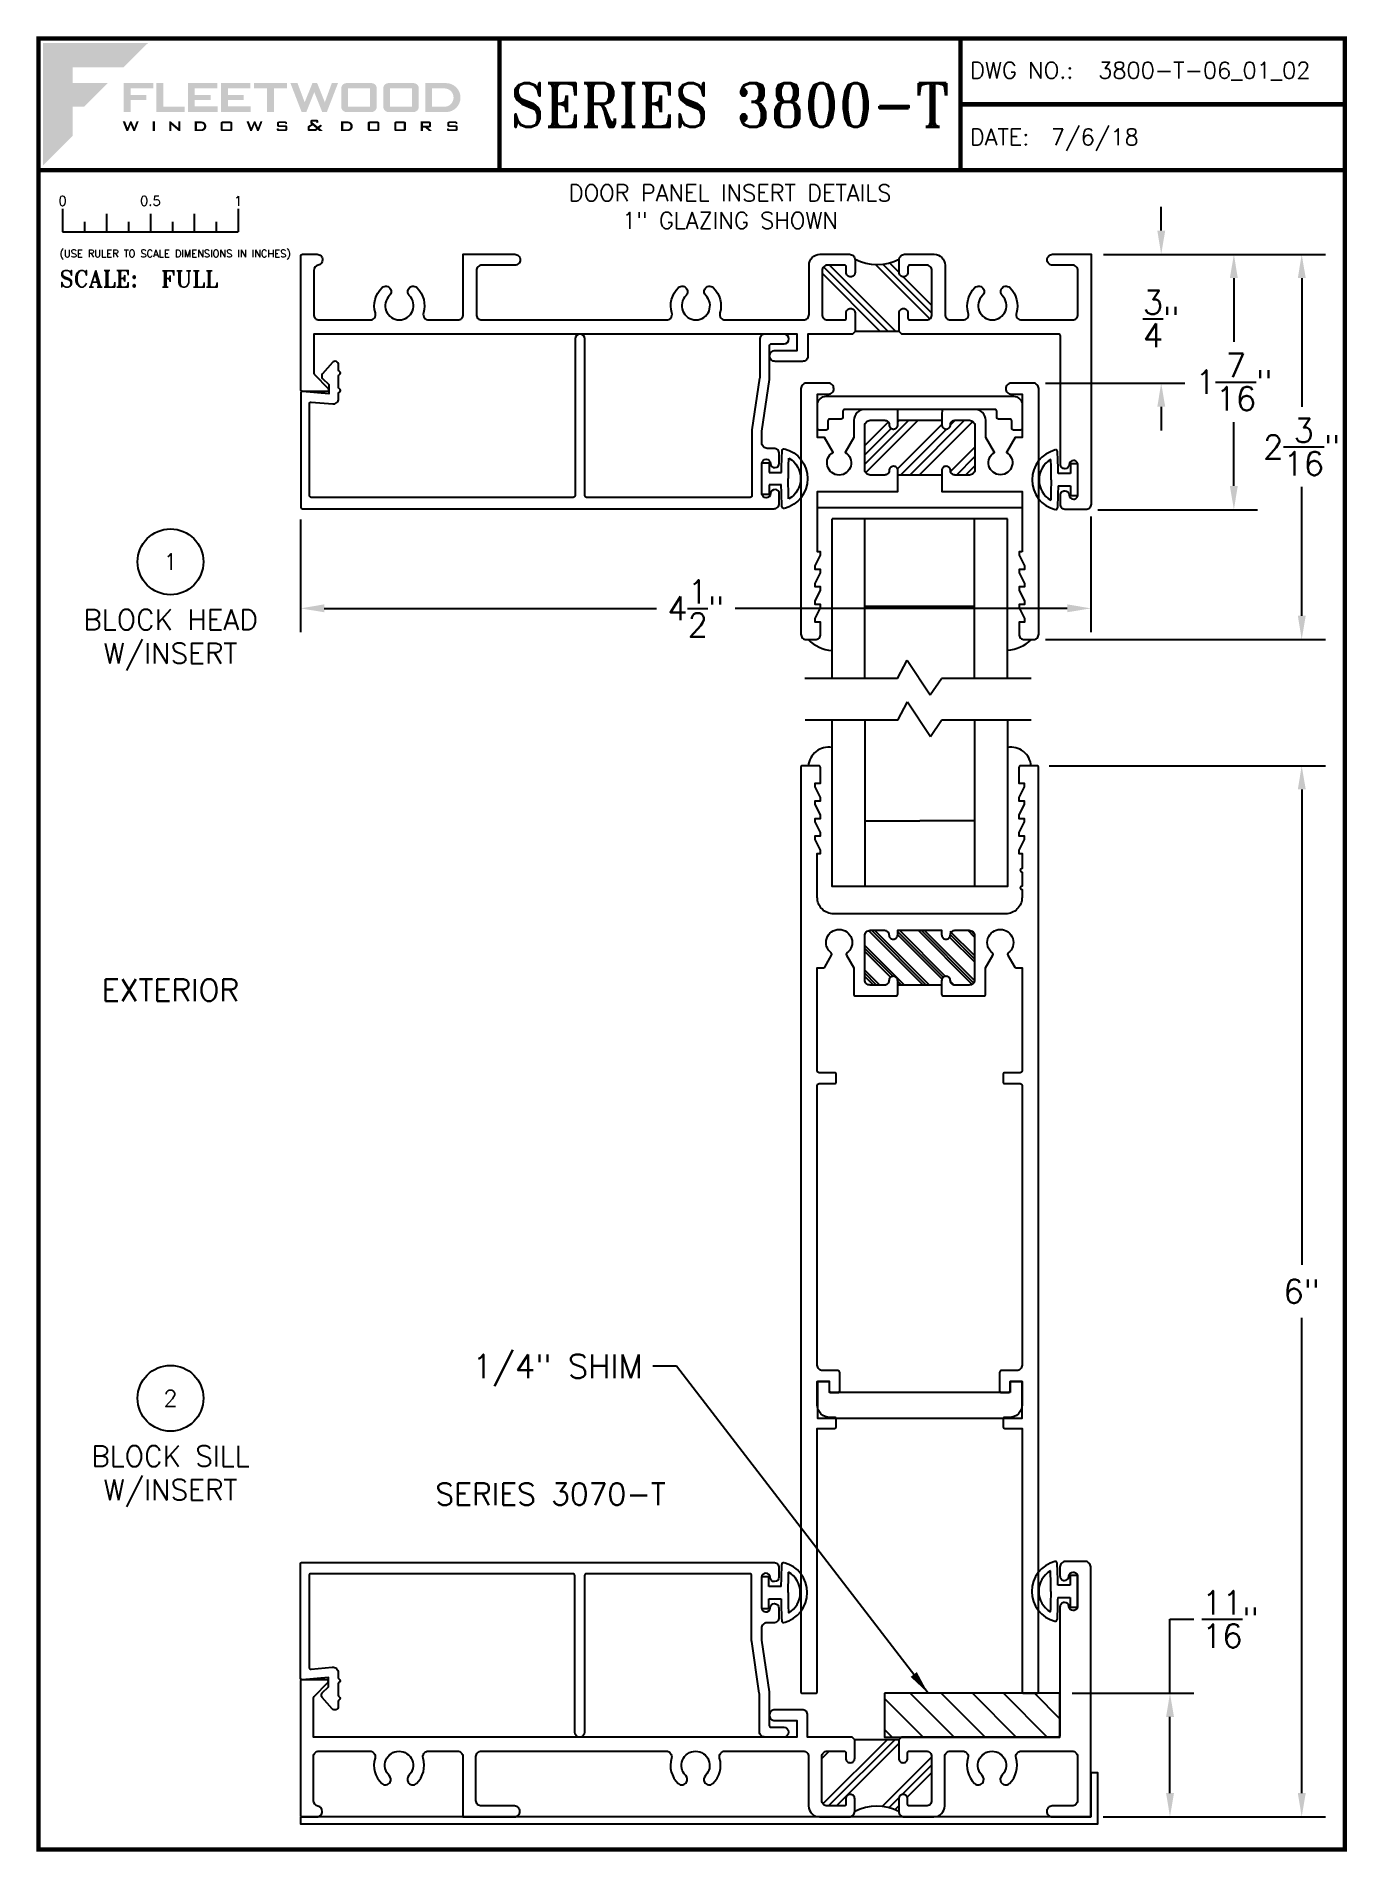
# Paper-space layout 'DETAIL 1 & 2' of a CAD drawing. Extents: x 0.3 to 7.8, y 0.1 to 10.4.
# The model-space entities are those that its viewports show. They can reach past a viewport. Long polylines and large blocks are cut down to what shows.
import ezdxf
from ezdxf.enums import TextEntityAlignment as Align

# ---------------------------------------------------------------- set-up
doc = ezdxf.new("R2010")
doc.units = 0
doc.header["$MEASUREMENT"] = 0
doc.layers.get('0').update_dxf_attribs({"linetype": 'CONTINUOUS'})
doc.layers.get('Defpoints').update_dxf_attribs({"linetype": 'CONTINUOUS'})
for name, color, linetype in [('DIM', 7, 'CONTINUOUS'), ('FRAME', 1, 'CONTINUOUS'), ('GEOMETRY', 1, 'CONTINUOUS'), ('GLASS-VINYL', 7, 'CONTINUOUS'), ('MISC.', 7, 'CONTINUOUS'), ('SASH', 5, 'CONTINUOUS'), ('SETTING BLOCKS', 7, 'CONTINUOUS'), ('TEXT', 7, 'CONTINUOUS'), ('VENT', 5, 'CONTINUOUS')]:
    doc.layers.add(name, color=color, linetype=linetype)
doc.layers.add('VP', color=40, linetype='CONTINUOUS', plot=False)
doc.layers.get('VP').off()
doc.styles.add('ROMANS', font='romans')
doc.styles.add('ROMANT', font='romant')
doc.styles.add('SIMPLEX-094', font='simplex.shx', dxfattribs={"height": 0.094})
doc.styles.get("Standard").update_dxf_attribs({"font": 'simplex.shx'})
doc.dimstyles.new('FULL SCALE', dxfattribs={"dimscale": 0.75, "dimtxt": 0.18, "dimasz": 0.18, "dimexe": 0.18, "dimexo": 0.09375, "dimgap": 0.09375, "dimtad": 0, "dimtih": 1, "dimtoh": 1, "dimdec": 4, "dimzin": 0, "dimdsep": 46, "dimlunit": 4, "dimtxsty": 'Standard', "dimcen": 0.09, "dimadec": 0, "dimazin": 0, "dimtfac": 1, "dimtdec": 4, "dimtofl": 0, "dimtmove": 0, "dimatfit": 3, "dimfxl": 0, "dimtolj": 1, "dimtzin": 0, "dimarcsym": 0})

# ---------------------------------------------------------------- blocks, each defined once
blk = doc.blocks.new('sectball')
blk.add_circle((0, 0), 0.125)
blk.add_attdef('NO', text='', height=0.062).set_placement((0, 0), align=Align.MIDDLE_CENTER)
for tag, p in [('LINE1', (0, -0.2588)), ('LINE2', (0, -0.3864)), ('LINE3', (0, -0.5214))]:
    blk.add_attdef(tag, text='', height=0.078).set_placement(p, align=Align.CENTER)
blk = doc.blocks.new('*D40')
at = {"layer": 'Defpoints', "color": 0}
for p in [(6.305, 9.208), (5.976, 7.015), (7.505, 7.015)]:
    blk.add_point(p, dxfattribs=at)
at = {"layer": 'DIM', "color": 0, "lineweight": -2}
for p, q in [((6.376, 9.208), (7.64, 9.208)), ((7.505, 9.073), (7.505, 8.339)), ((7.505, 7.15), (7.505, 7.884)), ((6.047, 7.015), (7.64, 7.015))]:
    blk.add_line(p, q, dxfattribs=at)
at = {"layer": 'DIM', "color": 0}
for points in [[(7.483, 9.073), (7.528, 9.073), (7.505, 9.208)], [(7.483, 7.15), (7.528, 7.15), (7.505, 7.015)]]:
    blk.add_solid(points, dxfattribs=at)
at = {"layer": 'DIM', "color": 0, "insert": (7.505, 8.111), "char_height": 0.135, "attachment_point": 5}
blk.add_mtext('\\A1;2{\\H1.000000x;\\S3/16;}"', dxfattribs=at)
blk = doc.blocks.new('*D41')
at = {"layer": 'Defpoints', "color": 0}
for p in [(6.305, 9.208), (5.976, 8.475), (6.705, 8.475)]:
    blk.add_point(p, dxfattribs=at)
at = {"layer": 'DIM', "color": 0, "lineweight": -2}
for p, q in [((6.705, 9.343), (6.705, 9.478)), ((6.376, 9.208), (6.84, 9.208)), ((6.047, 8.475), (6.84, 8.475)), ((6.705, 8.34), (6.705, 8.205))]:
    blk.add_line(p, q, dxfattribs=at)
at = {"layer": 'DIM', "color": 0}
for points in [[(6.683, 9.343), (6.728, 9.343), (6.705, 9.208)], [(6.683, 8.34), (6.728, 8.34), (6.705, 8.475)]]:
    blk.add_solid(points, dxfattribs=at)
at = {"layer": 'DIM', "color": 0, "insert": (6.705, 8.841), "char_height": 0.135, "attachment_point": 5}
blk.add_mtext('\\A1;{\\H1.000000x;\\S3/4;}"', dxfattribs=at)
blk = doc.blocks.new('*D42')
at = {"layer": 'Defpoints', "color": 0}
for p in [(5.998, 6.296), (6.303, 0.311), (7.505, 0.311)]:
    blk.add_point(p, dxfattribs=at)
at = {"layer": 'DIM', "color": 0, "lineweight": -2}
for p, q in [((6.068, 6.296), (7.64, 6.296)), ((7.505, 6.161), (7.505, 3.454)), ((7.505, 0.446), (7.505, 3.152)), ((6.374, 0.311), (7.64, 0.311))]:
    blk.add_line(p, q, dxfattribs=at)
at = {"layer": 'DIM', "color": 0}
for points in [[(7.483, 6.161), (7.528, 6.161), (7.505, 6.296)], [(7.483, 0.446), (7.528, 0.446), (7.505, 0.311)]]:
    blk.add_solid(points, dxfattribs=at)
at = {"layer": 'DIM', "color": 0, "insert": (7.505, 3.303), "char_height": 0.135, "attachment_point": 5}
blk.add_mtext('\\A1;6"', dxfattribs=at)
blk = doc.blocks.new('*D43')
at = {"layer": 'Defpoints', "color": 0}
for p in [(6.128, 1.015), (6.303, 0.311), (6.755, 0.311)]:
    blk.add_point(p, dxfattribs=at)
at = {"layer": 'DIM', "color": 0, "lineweight": -2}
for p, q in [((6.755, 1.015), (6.755, 1.436)), ((6.755, 1.436), (6.89, 1.436)), ((6.199, 1.015), (6.89, 1.015)), ((6.755, 0.446), (6.755, 0.88)), ((6.374, 0.311), (6.89, 0.311))]:
    blk.add_line(p, q, dxfattribs=at)
at = {"layer": 'DIM', "color": 0}
for points in [[(6.733, 0.88), (6.778, 0.88), (6.755, 1.015)], [(6.733, 0.446), (6.778, 0.446), (6.755, 0.311)]]:
    blk.add_solid(points, dxfattribs=at)
at = {"layer": 'DIM', "color": 0, "insert": (7.099, 1.436), "char_height": 0.135, "attachment_point": 5}
blk.add_mtext('\\A1;{\\H1x;\\S11/16;}"', dxfattribs=at)
blk = doc.blocks.new('Fleetwood_Logo_6-10-15')
h = blk.add_hatch(color=154)
h.dxf.hatch_style = 1
h.paths.add_polyline_path([(0.2526, -0.0017), (0.0019, -0.0017), (0.0019, -0.2942), (0.0725, -0.2236), (0.0725, -0.1535), (0.1007, -0.1535), (0.1567, -0.0976), (0.0725, -0.0976), (0.0725, -0.0596), (0.1946, -0.0596)])
h = blk.add_hatch(color=251)
h.dxf.hatch_style = 1
h.paths.add_polyline_path([(0.2487, -0.1256), (0.2112, -0.1256), (0.2112, -0.1102), (0.2647, -0.1102), (0.2647, -0.0976), (0.1946, -0.0976), (0.1946, -0.1667), (0.2112, -0.1667), (0.2112, -0.1377), (0.2487, -0.1377)])
h = blk.add_hatch(color=251)
h.dxf.hatch_style = 1
h.paths.add_polyline_path([(0.2886, -0.0976), (0.272, -0.0976), (0.272, -0.1667), (0.3401, -0.1667), (0.3401, -0.1535), (0.2886, -0.1535)])
h = blk.add_hatch(color=251)
h.dxf.hatch_style = 1
h.paths.add_polyline_path([(0.4175, -0.0976), (0.3474, -0.0976), (0.3474, -0.1667), (0.4185, -0.1667), (0.4185, -0.1534), (0.364, -0.1534), (0.364, -0.1377), (0.4015, -0.1377), (0.4015, -0.1256), (0.364, -0.1256), (0.364, -0.1102), (0.4175, -0.1102)])
h = blk.add_hatch(color=251)
h.dxf.hatch_style = 1
h.paths.add_polyline_path([(0.4965, -0.0976), (0.4264, -0.0976), (0.4264, -0.1667), (0.4975, -0.1667), (0.4975, -0.1534), (0.443, -0.1534), (0.443, -0.1377), (0.4804, -0.1377), (0.4804, -0.1256), (0.443, -0.1256), (0.443, -0.1102), (0.4965, -0.1102)])
h = blk.add_hatch(color=251)
h.dxf.hatch_style = 1
h.paths.add_polyline_path([(0.5842, -0.0976), (0.5054, -0.0976), (0.5054, -0.1102), (0.5365, -0.1102), (0.5365, -0.1667), (0.5531, -0.1667), (0.5531, -0.1102), (0.5842, -0.1102)])
h = blk.add_hatch(color=251)
h.dxf.hatch_style = 1
h.paths.add_polyline_path([(0.6089, -0.0976), (0.5921, -0.0976), (0.6188, -0.1667), (0.63, -0.1667), (0.6489, -0.1192), (0.6679, -0.1667), (0.6789, -0.1667), (0.7056, -0.0976), (0.6908, -0.0976), (0.6742, -0.1433), (0.6558, -0.0976), (0.6446, -0.0976), (0.6261, -0.1433)])
h = blk.add_hatch(color=251)
h.dxf.hatch_style = 1
h.paths.add_polyline_path([(0.7853, -0.0976), (0.726, -0.0976, 0.414214), (0.7133, -0.1102), (0.7133, -0.154, 0.414214), (0.726, -0.1667), (0.7853, -0.1667, 0.414214), (0.798, -0.154), (0.798, -0.1102, 0.414214)])
h.paths.add_polyline_path([(0.7819, -0.1102), (0.7819, -0.154), (0.7294, -0.154), (0.7294, -0.1102)], flags=16)
h = blk.add_hatch(color=251)
h.dxf.hatch_style = 1
h.paths.add_polyline_path([(0.8856, -0.0976), (0.8262, -0.0976, 0.414214), (0.8136, -0.1102), (0.8136, -0.154, 0.414214), (0.8262, -0.1667), (0.8856, -0.1667, 0.414214), (0.8982, -0.154), (0.8982, -0.1102, 0.414214)])
h.paths.add_polyline_path([(0.8822, -0.1102), (0.8822, -0.154), (0.8296, -0.154), (0.8296, -0.1102)], flags=16)
h = blk.add_hatch(color=251)
h.dxf.hatch_style = 1
h.paths.add_polyline_path([(0.9632, -0.0976), (0.914, -0.0976), (0.914, -0.1667), (0.9632, -0.1667, 1)])
h.paths.add_polyline_path([(0.9301, -0.1102), (0.9593, -0.1102, -1), (0.9593, -0.154), (0.9301, -0.154)], flags=16)
h = blk.add_hatch(color=7)
h.dxf.hatch_style = 1
h.paths.add_polyline_path([(0.2301, -0.1891), (0.2251, -0.1891), (0.2196, -0.2043), (0.2134, -0.1891), (0.2097, -0.1891), (0.2035, -0.2043), (0.1978, -0.1891), (0.1922, -0.1891), (0.2011, -0.2121), (0.2048, -0.2121), (0.2112, -0.1963), (0.2175, -0.2121), (0.2212, -0.2121)])
h = blk.add_hatch(color=7)
h.dxf.hatch_style = 1
h.paths.add_polyline_path([(0.2691, -0.1891), (0.2637, -0.1891), (0.2637, -0.2118), (0.2637, -0.2121), (0.2691, -0.2121)])
h = blk.add_hatch(color=7)
h.dxf.hatch_style = 1
h.paths.add_polyline_path([(0.3077, -0.1964), (0.3259, -0.2121), (0.3298, -0.2121), (0.3298, -0.1891), (0.325, -0.1891), (0.325, -0.2047), (0.3067, -0.1891), (0.3029, -0.1891), (0.3029, -0.2121), (0.3077, -0.2121)])
h = blk.add_hatch(color=7)
h.dxf.hatch_style = 1
h.paths.add_polyline_path([(0.3801, -0.1891), (0.3637, -0.1891), (0.3637, -0.2121), (0.3801, -0.2121, 1)])
h.paths.add_polyline_path([(0.3691, -0.2079), (0.3691, -0.1933), (0.3788, -0.1933, -1), (0.3788, -0.2079)], flags=16)
h = blk.add_hatch(color=7)
h.dxf.hatch_style = 1
h.paths.add_polyline_path([(0.4537, -0.2079), (0.4537, -0.1933, 0.414214), (0.4495, -0.1891), (0.4297, -0.1891, 0.414214), (0.4255, -0.1933), (0.4255, -0.2079, 0.414214), (0.4297, -0.2121), (0.4495, -0.2121, 0.414214)])
h.paths.add_polyline_path([(0.4308, -0.2079), (0.4308, -0.1933), (0.4484, -0.1933), (0.4484, -0.2079)], flags=16)
h = blk.add_hatch(color=7)
h.dxf.hatch_style = 1
h.paths.add_polyline_path([(0.5253, -0.1891), (0.5203, -0.1891), (0.5148, -0.2043), (0.5087, -0.1891), (0.5049, -0.1891), (0.4988, -0.2043), (0.493, -0.1891), (0.4874, -0.1891), (0.4963, -0.2121), (0.5001, -0.2121), (0.5064, -0.1963), (0.5127, -0.2121), (0.5164, -0.2121)])
h = blk.add_hatch(color=7)
h.dxf.hatch_style = 1
h.paths.add_polyline_path([(0.5801, -0.1891), (0.5643, -0.1891, 0.414214), (0.56, -0.1933), (0.56, -0.1981, 0.414214), (0.5643, -0.2024), (0.58, -0.2024), (0.58, -0.2078), (0.5637, -0.2078), (0.5637, -0.2052), (0.5591, -0.2062), (0.5591, -0.2078, 0.414214), (0.5634, -0.2121), (0.5805, -0.2121, 0.414214), (0.5848, -0.2078), (0.5848, -0.2024, 0.414214), (0.5805, -0.1982), (0.5648, -0.1982), (0.5648, -0.193), (0.5798, -0.193), (0.5798, -0.1958), (0.5843, -0.1948), (0.5843, -0.1933, 0.414214)])
h = blk.add_hatch(color=7)
h.dxf.hatch_style = 1
h.paths.add_polyline_path([(0.645, -0.1913, -0.222262), (0.6447, -0.1906), (0.6447, -0.1892), (0.6535, -0.1892), (0.6535, -0.193), (0.6587, -0.1918), (0.6587, -0.189, 0.414214), (0.6544, -0.1847), (0.6437, -0.1847, 0.414214), (0.6394, -0.189), (0.6394, -0.1922, 0.222262), (0.6407, -0.1948), (0.6415, -0.1955), (0.6345, -0.1998, 0.260684), (0.6329, -0.2027), (0.6329, -0.2078, 0.414214), (0.6372, -0.2121), (0.6514, -0.2121, 0.17577), (0.6536, -0.2113), (0.657, -0.2085), (0.6614, -0.2121), (0.6699, -0.2121), (0.6613, -0.2049), (0.6676, -0.1997), (0.6637, -0.1964), (0.6574, -0.2017)])
h.paths.add_polyline_path([(0.6532, -0.2052), (0.6509, -0.2072, -0.17577), (0.6502, -0.2074), (0.6382, -0.2074), (0.6382, -0.2033, -0.260684), (0.6387, -0.2025), (0.6451, -0.1985)], flags=16)
h = blk.add_hatch(color=7)
h.dxf.hatch_style = 1
h.paths.add_polyline_path([(0.7294, -0.1891), (0.713, -0.1891), (0.713, -0.2121), (0.7294, -0.2121, 1)])
h.paths.add_polyline_path([(0.7184, -0.2079), (0.7184, -0.1933), (0.7281, -0.1933, -1), (0.7281, -0.2079)], flags=16)
h = blk.add_hatch(color=7)
h.dxf.hatch_style = 1
h.paths.add_polyline_path([(0.8045, -0.2079), (0.8045, -0.1933, 0.414214), (0.8003, -0.1891), (0.7805, -0.1891, 0.414214), (0.7763, -0.1933), (0.7763, -0.2079, 0.414214), (0.7805, -0.2121), (0.8003, -0.2121, 0.414214)])
h.paths.add_polyline_path([(0.7816, -0.2079), (0.7816, -0.1933), (0.7992, -0.1933), (0.7992, -0.2079)], flags=16)
h = blk.add_hatch(color=7)
h.dxf.hatch_style = 1
h.paths.add_polyline_path([(0.8678, -0.2079), (0.8678, -0.1933, 0.414214), (0.8636, -0.1891), (0.8438, -0.1891, 0.414214), (0.8396, -0.1933), (0.8396, -0.2079, 0.414214), (0.8438, -0.2121), (0.8636, -0.2121, 0.414214)])
h.paths.add_polyline_path([(0.8449, -0.2079), (0.8449, -0.1933), (0.8624, -0.1933), (0.8624, -0.2079)], flags=16)
h = blk.add_hatch(color=7)
h.dxf.hatch_style = 1
h.paths.add_polyline_path([(0.9277, -0.1993), (0.9277, -0.1933, 0.414214), (0.9235, -0.1891), (0.9028, -0.1891), (0.9028, -0.2121), (0.9082, -0.2121), (0.9082, -0.2035), (0.9131, -0.2035), (0.9224, -0.2121), (0.9303, -0.2121), (0.9197, -0.2035), (0.9235, -0.2035, 0.414214)])
h.paths.add_polyline_path([(0.9082, -0.1993), (0.9082, -0.1933), (0.9214, -0.1933, -0.414214), (0.9224, -0.1943), (0.9224, -0.1983, -0.414214), (0.9214, -0.1993)], flags=16)
h = blk.add_hatch(color=7)
h.dxf.hatch_style = 1
h.paths.add_polyline_path([(0.9867, -0.1982), (0.971, -0.1982), (0.971, -0.193), (0.9859, -0.193), (0.9859, -0.1958), (0.9905, -0.1948), (0.9905, -0.1933, 0.414214), (0.9863, -0.1891), (0.9705, -0.1891, 0.414214), (0.9662, -0.1933), (0.9662, -0.1981, 0.414214), (0.9705, -0.2024), (0.9862, -0.2024), (0.9862, -0.2078), (0.9699, -0.2078), (0.9699, -0.2052), (0.9653, -0.2062), (0.9653, -0.2078, 0.414214), (0.9696, -0.2121), (0.9867, -0.2121, 0.414214), (0.991, -0.2078), (0.991, -0.2024, 0.414214)])
blk = doc.blocks.new('A-SIZE_P')
at = {"const_width": 0.025}
blk.add_lwpolyline([(0.313, 0.125), (7.751, 0.125), (7.751, 10.437), (0.313, 10.437)], close=True, dxfattribs=at)
for points in [[(2.938, 10.437), (2.938, 9.687)], [(5.563, 10.437), (5.563, 9.687)], [(5.563, 10.062), (7.751, 10.062)], [(0.313, 9.687), (7.751, 9.687)]]:
    blk.add_lwpolyline(points, dxfattribs=at)
at = {"xscale": 2.387023416083395, "yscale": 2.387023416083395, "zscale": 2.387023416083395}
blk.add_blockref('Fleetwood_Logo_6-10-15', (0.334, 10.416), dxfattribs=at)
for s, style, p in [('DWG NO.:', 'SIMPLEX-094', (5.617, 10.209)), ('DATE:', 'SIMPLEX-094', (5.616, 9.829)), ('SCALE:', 'ROMANT', (0.433, 9.022))]:
    blk.add_text(s, height=0.094, dxfattribs=dict(style=style)).set_placement(p)
for tag, p, style in [('DWG_NO', (6.346, 10.209), 'SIMPLEX-094'), ('DATE', (6.077, 9.829), 'SIMPLEX-094'), ('SCALE', (1.011, 9.02), 'ROMANT')]:
    blk.add_attdef(tag, p, '', height=0.094, dxfattribs=dict(style=style))
for tag, height, style, width, p, p2 in [('DWG_NO_F', 0.094, 'SIMPLEX-094', 1.745692, (6.347, 10.209), (7.683, 10.209)), ('PRODUCT', 0.25, 'ROMANT', 1.390728, (3.001, 9.934), (5.5, 9.934))]:
    blk.add_attdef(tag, text='', height=height, dxfattribs=dict(style=style, width=width)).set_placement(p, p2, align=Align.FIT)
blk = doc.blocks.new('*D81')
at = {"layer": 'Defpoints', "color": 0}
for p in [(6.305, 9.208), (6.274, 7.754), (7.119, 7.754)]:
    blk.add_point(p, dxfattribs=at)
at = {"layer": 'DIM', "color": 0, "lineweight": -2}
for p, q in [((6.376, 9.208), (7.254, 9.208)), ((7.119, 9.073), (7.119, 8.709)), ((7.119, 7.889), (7.119, 8.253)), ((6.345, 7.754), (7.254, 7.754))]:
    blk.add_line(p, q, dxfattribs=at)
at = {"layer": 'DIM', "color": 0}
for points in [[(7.096, 9.073), (7.141, 9.073), (7.119, 9.208)], [(7.096, 7.889), (7.141, 7.889), (7.119, 7.754)]]:
    blk.add_solid(points, dxfattribs=at)
at = {"layer": 'DIM', "color": 0, "insert": (7.119, 8.481), "char_height": 0.135, "attachment_point": 5}
blk.add_mtext('\\A1;1{\\H1.000000x;\\S7/16;}"', dxfattribs=at)
blk = doc.blocks.new('*D82')
at = {"layer": 'Defpoints', "color": 0}
for p in [(1.805, 7.769), (6.305, 7.785), (6.305, 7.192)]:
    blk.add_point(p, dxfattribs=at)
at = {"layer": 'DIM', "color": 0, "lineweight": -2}
for p, q in [((1.805, 7.699), (1.805, 7.057)), ((6.305, 7.715), (6.305, 7.057)), ((1.94, 7.192), (3.831, 7.192)), ((6.17, 7.192), (4.28, 7.192))]:
    blk.add_line(p, q, dxfattribs=at)
at = {"layer": 'DIM', "color": 0}
for points in [[(1.94, 7.215), (1.94, 7.17), (1.805, 7.192)], [(6.17, 7.215), (6.17, 7.17), (6.305, 7.192)]]:
    blk.add_solid(points, dxfattribs=at)
at = {"layer": 'DIM', "color": 0, "insert": (4.055, 7.192), "char_height": 0.135, "attachment_point": 5}
blk.add_mtext('\\A1;4{\\H1.000000x;\\S1/2;}"', dxfattribs=at)
blk = doc.blocks.new('Full')
for p, q in [((0.137, -0.219), (0.137, -0.35)), ((0.262, -0.294), (0.262, -0.35)), ((0.387, -0.249), (0.387, -0.35)), ((0.512, -0.294), (0.512, -0.35)), ((0.637, -0.249), (0.637, -0.35)), ((0.762, -0.294), (0.762, -0.35)), ((0.887, -0.249), (0.887, -0.35)), ((1.012, -0.294), (1.012, -0.35)), ((1.137, -0.219), (1.137, -0.35)), ((0.137, -0.35), (1.137, -0.35))]:
    blk.add_line(p, q)
for s, p in [('0', (0.137, -0.219)), ('0.5', (0.637, -0.219)), ('1', (1.137, -0.219))]:
    blk.add_text(s, height=0.055).set_placement(p, align=Align.BOTTOM_CENTER)
at = {"style": 'ROMANS'}
blk.add_text('(USE RULER TO SCALE DIMENSIONS IN INCHES)', height=0.04115, dxfattribs=at).set_placement((0.12, -0.495))
blk = doc.blocks.new('BL798 BOTTOM RAIL SPREADER')
blk.add_lwpolyline([(1.098, 0.145), (0.068, 0.145), (0.068, 0.208), (0, 0.208), (0, 0), (1.166, 0), (1.166, 0.208), (1.098, 0.208)], close=True)
blk = doc.blocks.new('3310-Thermal Mammoth B Rail')
at = {"linetype": 'Continuous'}
h = blk.add_hatch(dxfattribs=at)
h.set_pattern_fill('PLAST', scale=0.4, angle=-45, style=0)
h.paths.add_polyline_path([(-0.15, 0.324), (-0.151, 0.324, -0.414214), (-0.175, 0.348), (-0.175, 0.374), (-0.282, 0.374, 0.414214), (-0.313, 0.343), (-0.313, 0.093, 0.414214), (-0.282, 0.062), (-0.2, 0.062, 0.414214), (-0.175, 0.087), (-0.175, 0.088, -0.414214), (-0.151, 0.112), (-0.15, 0.112, -0.414214), (-0.125, 0.087), (-0.125, 0.062), (0.125, 0.062), (0.125, 0.087, -0.414214), (0.15, 0.112), (0.151, 0.112, -0.414214), (0.175, 0.088), (0.175, 0.087, 0.414214), (0.2, 0.062), (0.282, 0.062, 0.414214), (0.313, 0.093), (0.313, 0.343, 0.414214), (0.282, 0.374), (0.175, 0.374), (0.175, 0.348, -0.414214), (0.151, 0.324), (0.15, 0.324, -0.414214), (0.125, 0.349), (0.125, 0.374), (-0.125, 0.374), (-0.125, 0.349, -0.414214)])
at = {"color": 7}
for p, q in [((-0.125, 0.374), (0.125, 0.374)), ((0.125, 0.062), (-0.125, 0.062))]:
    blk.add_line(p, q, dxfattribs=at)
at = {"ltscale": 0.25}
blk.add_lwpolyline([(0.512, -2.4), (0.486, -2.4, 0.414214), (0.476, -2.41), (0.476, -2.452, 0.414214), (0.486, -2.462), (0.584, -2.462), (0.584, -3.96, 0.414214), (0.594, -3.97), (0.668, -3.97, 0.414214), (0.678, -3.96), (0.678, 1.301, 0.414214), (0.668, 1.311), (0.576, 1.311, 0.414214), (0.566, 1.301), (0.566, 1.211), (0.596, 1.211), (0.596, 1.191), (0.566, 1.131), (0.566, 1.111), (0.596, 1.111), (0.596, 1.091), (0.566, 1.031), (0.566, 1.011), (0.596, 1.011), (0.596, 0.991), (0.566, 0.931), (0.566, 0.911), (0.596, 0.911), (0.596, 0.891), (0.566, 0.831), (0.566, 0.811), (0.584, 0.811), (0.584, 0.726, 1), (0.584, 0.706), (0.584, 0.626, 1), (0.584, 0.606), (0.584, 0.562, -0.414214), (0.49, 0.468), (0.001, 0.468), (-0.488, 0.468, -0.414214), (-0.582, 0.562), (-0.582, 0.811), (-0.564, 0.811), (-0.564, 0.831), (-0.594, 0.891), (-0.594, 0.911), (-0.564, 0.911), (-0.564, 0.931), (-0.594, 0.991), (-0.594, 1.011), (-0.564, 1.011), (-0.564, 1.031), (-0.594, 1.091), (-0.594, 1.111), (-0.564, 1.111), (-0.564, 1.131), (-0.594, 1.191), (-0.594, 1.211), (-0.564, 1.211), (-0.564, 1.301, 0.414214), (-0.574, 1.311), (-0.666, 1.311, 0.414214), (-0.676, 1.301), (-0.676, -3.96, 0.414214), (-0.666, -3.97), (-0.592, -3.97, 0.414214), (-0.582, -3.96), (-0.582, -2.462), (-0.484, -2.462, 0.414214), (-0.474, -2.452), (-0.474, -2.41, 0.414214), (-0.484, -2.4), (-0.51, -2.4, -0.414214), (-0.582, -2.328), (-0.582, -2.195), (-0.514, -2.195), (-0.514, -2.248, 0.414214), (-0.504, -2.258), (-0.464, -2.258, 0.414214), (-0.454, -2.248), (-0.454, -2.143, 0.414214), (-0.464, -2.133), (-0.551, -2.133, -0.414214), (-0.582, -2.102), (-0.582, -0.509, -0.414214), (-0.572, -0.499), (-0.484, -0.499, 0.414214), (-0.474, -0.489), (-0.474, -0.447, 0.414214), (-0.484, -0.437), (-0.572, -0.437, -0.414214), (-0.582, -0.427), (-0.582, 0.16), (-0.547, 0.16, 0.267949), (-0.539, 0.165), (-0.5, 0.232, 0.380082), (-0.502, 0.245, -3.00994), (-0.413, 0.245, 0.380082), (-0.415, 0.232), (-0.374, 0.16), (-0.374, 0.01, 0.414214), (-0.364, 0), (-0.134, 0, 0.414214), (-0.124, 0.01), (-0.124, 0.087, 0.414214), (-0.149, 0.112, 0.414214), (-0.174, 0.087, -0.414214), (-0.199, 0.062), (-0.281, 0.062, -0.414214), (-0.312, 0.093), (-0.312, 0.343, -0.414214), (-0.281, 0.374), (-0.199, 0.374, -0.414214), (-0.174, 0.349, 0.414214), (-0.149, 0.324, 0.414214), (-0.124, 0.349), (-0.124, 0.374), (0.001, 0.374), (0.126, 0.374), (0.126, 0.349, 0.414214), (0.151, 0.324, 0.414214), (0.176, 0.349, -0.414214), (0.201, 0.374), (0.283, 0.374, -0.414214), (0.314, 0.343), (0.314, 0.093, -0.414214), (0.283, 0.062), (0.201, 0.062, -0.414214), (0.176, 0.087, 0.414214), (0.151, 0.112, 0.414214), (0.126, 0.087), (0.126, 0.01, 0.414214), (0.136, 0), (0.366, 0, 0.414214), (0.376, 0.01), (0.376, 0.16), (0.418, 0.232, 0.380082), (0.416, 0.245, -3.00994), (0.505, 0.245, 0.380082), (0.503, 0.232), (0.542, 0.165, 0.267949), (0.55, 0.16), (0.584, 0.16), (0.584, -0.427, -0.414214), (0.574, -0.437), (0.486, -0.437, 0.414214), (0.476, -0.447), (0.476, -0.489, 0.414214), (0.486, -0.499), (0.574, -0.499, -0.414214), (0.584, -0.509), (0.584, -2.102, -0.414214), (0.553, -2.133), (0.466, -2.133, 0.414214), (0.456, -2.143), (0.456, -2.248, 0.414214), (0.466, -2.258), (0.506, -2.258, 0.414214), (0.516, -2.248), (0.516, -2.195), (0.584, -2.195), (0.584, -2.328, -0.414214)], format="xyb", close=True, dxfattribs=at)
blk = doc.blocks.new('RALE-SREADER')
at = {"layer": 'GEOMETRY', "color": 1}
blk.add_lwpolyline([(0.135, -0.08), (0.07, -0.08, 0.414214), (0.06, -0.09), (0.06, -0.133, -0.414214), (0.05, -0.143), (0.01, -0.143, -0.414214), (0, -0.133), (0, 0, -0.414214), (0.05, 0.05), (1.116, 0.05, -0.414214), (1.166, 0), (1.166, -0.133, -0.414214), (1.156, -0.143), (1.116, -0.143, -0.414214), (1.106, -0.133), (1.106, -0.09, 0.414214), (1.096, -0.08), (1.031, -0.08, -0.414214), (1.021, -0.07), (1.021, -0.035, 0.414214), (1.011, -0.025), (0.155, -0.025, 0.414214), (0.145, -0.035), (0.145, -0.07, -0.414214)], format="xyb", close=True, dxfattribs=at)
blk = doc.blocks.new('3075 TOP RAIL')
h = blk.add_hatch()
h.set_pattern_fill('ANSI34', scale=0.3, style=0)
h.set_pattern_definition([(45, (-1.25166, -5.8604), (-0.159099, 0.159099), []), (45, (-1.19863, -5.8604), (-0.159099, 0.159099), []), (45, (-1.1456, -5.8604), (-0.159099, 0.159099), []), (45, (-1.09256, -5.8604), (-0.159099, 0.159099), [])])
h.paths.add_polyline_path([(-0.125, 0.312), (-0.125, 0.286, -0.414214), (-0.149, 0.262), (-0.151, 0.262, -0.414214), (-0.175, 0.286), (-0.175, 0.287, 0.414214), (-0.2, 0.312), (-0.282, 0.312, 0.414214), (-0.313, 0.281), (-0.313, 0.031, 0.414214), (-0.282, 0), (-0.2, 0, 0.414214), (-0.175, 0.025, -0.414214), (-0.15, 0.05), (-0.149, 0.05, -0.414214), (-0.125, 0.026), (-0.125, 0), (0.125, 0), (0.125, 0.026, -0.414214), (0.149, 0.05), (0.15, 0.05, -0.414214), (0.175, 0.025, 0.414214), (0.2, 0), (0.282, 0, 0.414214), (0.313, 0.031), (0.313, 0.281, 0.414214), (0.282, 0.312), (0.2, 0.312, 0.414214), (0.175, 0.287), (0.175, 0.286, -0.414214), (0.151, 0.262), (0.149, 0.262, -0.414214), (0.125, 0.286), (0.125, 0.312)])
at = {"color": 7}
for p, q in [((-0.125, 0.312), (0.125, 0.312)), ((0.125, 0), (-0.125, 0))]:
    blk.add_line(p, q, dxfattribs=at)
for points in [[(-0.149, 0.05), (-0.15, 0.05, 0.414214), (-0.175, 0.025, -0.414214), (-0.2, 0), (-0.282, 0, -0.414214), (-0.313, 0.031), (-0.313, 0.281, -0.414214), (-0.282, 0.312), (-0.2, 0.312, -0.414214), (-0.175, 0.287), (-0.175, 0.286, 0.414214), (-0.151, 0.262), (-0.149, 0.262, 0.414214), (-0.125, 0.286), (-0.125, 0.343), (-0.126, 0.374), (-0.156, 0.374), (-0.313, 0.374, 0.414214), (-0.375, 0.312), (-0.375, 0.214), (-0.425, 0.129, -3.732051), (-0.494, 0.129), (-0.543, 0.214), (-0.583, 0.214), (-0.583, 0.461), (-0.519, 0.461, 0.414214), (-0.49, 0.49), (-0.49, 0.492, 0.414214), (-0.521, 0.523), (-0.646, 0.523, 0.414214), (-0.677, 0.492), (-0.677, -0.906, 0.414214), (-0.646, -0.937), (-0.596, -0.937, 0.414214), (-0.565, -0.906), (-0.565, -0.837), (-0.595, -0.837), (-0.595, -0.817), (-0.565, -0.757), (-0.565, -0.737), (-0.595, -0.737), (-0.595, -0.717), (-0.565, -0.657), (-0.565, -0.637), (-0.595, -0.637), (-0.595, -0.617), (-0.565, -0.557), (-0.565, -0.537), (-0.595, -0.537), (-0.595, -0.517), (-0.565, -0.457), (-0.565, -0.437), (-0.583, -0.437), (-0.583, -0.094), (-0.125, -0.094), (-0.125, 0.026, 0.414214)], [(0.583, -0.437), (0.565, -0.437), (0.565, -0.457), (0.595, -0.517), (0.595, -0.537), (0.565, -0.537), (0.565, -0.557), (0.595, -0.617), (0.595, -0.637), (0.565, -0.637), (0.565, -0.657), (0.595, -0.717), (0.595, -0.737), (0.565, -0.737), (0.565, -0.757), (0.595, -0.817), (0.595, -0.837), (0.565, -0.837), (0.565, -0.906, 0.414214), (0.596, -0.937), (0.646, -0.937, 0.414214), (0.677, -0.906), (0.677, 0.492, 0.414214), (0.646, 0.523), (0.521, 0.523, 0.414214), (0.49, 0.492), (0.49, 0.49, 0.414214), (0.519, 0.461), (0.583, 0.461), (0.583, 0.214), (0.543, 0.214), (0.493, 0.129, -3.732051), (0.425, 0.129), (0.375, 0.214), (0.375, 0.312, 0.414214), (0.313, 0.374), (0.156, 0.374), (0.127, 0.374), (0.125, 0.343), (0.125, 0.286, 0.414214), (0.149, 0.262), (0.151, 0.262, 0.414214), (0.175, 0.286), (0.175, 0.287, -0.414214), (0.2, 0.312), (0.282, 0.312, -0.414214), (0.313, 0.281), (0.313, 0.031, -0.414214), (0.282, 0), (0.2, 0, -0.414214), (0.175, 0.025, 0.414214), (0.15, 0.05), (0.149, 0.05, 0.414214), (0.125, 0.026), (0.125, -0.094), (0.583, -0.094)]]:
    blk.add_lwpolyline(points, format="xyb", close=True)
blk.add_blockref('RALE-SREADER', (-0.583, 0.399))
blk = doc.blocks.new('25031')
at = {"layer": 'GEOMETRY', "color": 5}
for p, q in [((-0.035, 0.112), (-0.035, 0.042)), ((0.035, 0.042), (0.035, 0.112)), ((-0.035, 0.042), (-0.09, 0.042)), ((-0.09, 0.042), (-0.09, 0)), ((-0.09, 0), (0.09, 0)), ((0.09, 0.042), (0.035, 0.042)), ((0.09, 0), (0.09, 0.042))]:
    blk.add_line(p, q, dxfattribs=at)
for centre, radius, start, end in [((0, 0.086), 0.175, 14.1622, 165.8685), ((0, 0.086), 0.135, 30.4808, 149.5259), ((-0.16, 0.126), 0.01, 165.8685, 267.1063), ((0, 3.29), 3.179, 267.1063, 269.3654), ((0, 3.29), 3.139, 267.8759, 269.9963), ((0.005, 3.056), 2.904, 269.9005, 272.1922), ((0.005, 3.056), 2.944, 270.5829, 273.0223), ((0.16, 0.126), 0.01, 273.0223, 14.1622)]:
    blk.add_arc(centre, radius, start, end, dxfattribs=at)
blk = doc.blocks.new('3809 BLOCK FRAME')
h = blk.add_hatch()
h.set_pattern_fill('PLAST', color=256, angle=45, style=0)
h.set_pattern_definition([(45, (-4.25098, -6.643), (-0.176777, 0.176777), []), (45, (-4.27308, -6.6209), (-0.176777, 0.176777), []), (45, (-4.29517, -6.5988), (-0.176777, 0.176777), [])])
edge = h.paths.add_edge_path()
edge.add_arc((-0.937, 0.093), 0.031, 270, 360, ccw=False)
edge.add_line((-0.937, 0.062), (-1.033, 0.062))
edge.add_arc((-1.033, 0.072), 0.01, 180, 270, ccw=False)
edge.add_line((-1.043, 0.072), (-1.043, 0.103))
edge.add_arc((-1.068, 0.103), 0.025, 360, 450)
edge.add_arc((-1.068, 0.103), 0.025, 90, 180)
edge.add_line((-1.093, 0.103), (-1.093, 0.031))
edge.add_arc((-1.218, -0.221), 0.281, 63.5092, 116.4908)
edge.add_line((-1.344, 0.031), (-1.344, 0.103))
edge.add_arc((-1.369, 0.103), 0.025, 0, 90)
edge.add_arc((-1.369, 0.103), 0.025, 90, 180)
edge.add_line((-1.394, 0.103), (-1.394, 0.072))
edge.add_arc((-1.404, 0.072), 0.01, 270, 360, ccw=False)
edge.add_line((-1.404, 0.062), (-1.5, 0.062))
edge.add_arc((-1.5, 0.093), 0.031, 180, 270, ccw=False)
edge.add_line((-1.531, 0.093), (-1.531, 0.343))
edge.add_arc((-1.5, 0.343), 0.031, 90, 180, ccw=False)
edge.add_line((-1.5, 0.374), (-1.404, 0.374))
edge.add_arc((-1.404, 0.364), 0.01, 0, 90, ccw=False)
edge.add_line((-1.394, 0.364), (-1.394, 0.333))
edge.add_arc((-1.369, 0.333), 0.025, 180, 270)
edge.add_arc((-1.369, 0.333), 0.025, 270, 360)
edge.add_line((-1.344, 0.333), (-1.344, 0.439))
edge.add_line((-1.344, 0.439), (-1.093, 0.439))
edge.add_line((-1.093, 0.439), (-1.093, 0.333))
edge.add_arc((-1.068, 0.333), 0.025, 180, 270)
edge.add_arc((-1.068, 0.333), 0.025, 270, 360)
edge.add_line((-1.043, 0.333), (-1.043, 0.364))
edge.add_arc((-1.033, 0.364), 0.01, 90, 180, ccw=False)
edge.add_line((-1.033, 0.374), (-0.937, 0.374))
edge.add_arc((-0.937, 0.343), 0.031, 0, 90, ccw=False)
edge.add_line((-0.906, 0.343), (-0.906, 0.093))
blk.add_line((-1.093, 0.439), (-1.344, 0.439))
for points in [[(-1.093, 0.439), (-1.093, 0.333, 0.414214), (-1.068, 0.308, 0.414214), (-1.043, 0.333), (-1.043, 0.364, -0.414214), (-1.033, 0.374), (-0.937, 0.374, -0.414214), (-0.906, 0.343), (-0.906, 0.093, -0.414214), (-0.937, 0.062), (-1.033, 0.062, -0.414214), (-1.043, 0.072), (-1.043, 0.103, 0.414214), (-1.068, 0.128), (-1.068, 0.128, 0.414214), (-1.093, 0.103), (-1.093, 0.031, 0.414214), (-1.062, 0), (-0.893, 0, 0.414214), (-0.831, 0.062), (-0.831, 0.343, -0.414214), (-0.8, 0.374), (-0.729, 0.374, -0.5024), (-0.699, 0.334, 0.280293), (-0.661, 0.19, 0.498955), (-0.613, 0.198), (-0.613, 0.198, 0.334263), (-0.618, 0.235, -2.470836), (-0.506, 0.235, 0.334263), (-0.511, 0.198, 0.498955), (-0.463, 0.19, 0.280293), (-0.425, 0.334, -0.5024), (-0.395, 0.374), (-0.106, 0.374, -0.414214), (-0.075, 0.343), (-0.075, 0.093, -0.414214), (-0.106, 0.062), (-0.219, 0.062, 0.414214), (-0.25, 0.031, 0.414214), (-0.219, 0), (0, 0), (0, 1.423, 0.414214), (-0.031, 1.454), (-0.144, 1.454, 0.414214), (-0.175, 1.423), (-0.175, 1.371, 0.414214), (-0.15, 1.346), (-0.15, 1.346, 0.399638), (-0.125, 1.37, -0.399638), (-0.1, 1.394), (-0.1, 1.394, -0.414214), (-0.075, 1.369), (-0.075, 1.199, -0.414214), (-0.1, 1.174), (-0.1, 1.174, -0.399638), (-0.125, 1.198, 0.399638), (-0.15, 1.221, 0.414214), (-0.175, 1.196), (-0.175, 0.464, -0.414214), (-0.185, 0.454), (-1.078, 0.454), (-1.093, 0.439)], [(-1.344, 0.439), (-1.344, 0.439), (-1.359, 0.454), (-1.612, 0.454), (-1.612, 0.579, 0.414214), (-1.643, 0.61), (-1.799, 0.61, 0.414214), (-1.83, 0.579, 0.414214), (-1.799, 0.548), (-1.674, 0.548), (-1.674, 0.454), (-4.425, 0.454), (-4.425, 0.678, -0.198912), (-4.422, 0.685), (-4.343, 0.764, 0.668179), (-4.35, 0.781), (-4.49, 0.781, 0.414214), (-4.5, 0.771), (-4.5, 0.01, 0.414214), (-4.49, 0), (-4.406, 0, 0.414214), (-4.375, 0.031, 0.358249), (-4.4, 0.061, -0.358249), (-4.425, 0.092), (-4.425, 0.343, -0.414214), (-4.394, 0.374), (-4.105, 0.374, -0.5024), (-4.075, 0.334, 0.280293), (-4.037, 0.19, 0.498955), (-3.989, 0.198, 0.334263), (-3.994, 0.235, -2.470836), (-3.882, 0.235, 0.334263), (-3.887, 0.198, 0.498955), (-3.839, 0.19, 0.280293), (-3.801, 0.334, -0.5024), (-3.771, 0.374), (-3.606, 0.374, -0.414214), (-3.575, 0.343), (-3.575, 0), (-3.281, 0, 0.414214), (-3.25, 0.031, 0.414214), (-3.281, 0.062), (-3.469, 0.062, -0.414214), (-3.5, 0.093), (-3.5, 0.343, -0.414214), (-3.469, 0.374), (-2.417, 0.374, -0.5024), (-2.387, 0.334, 0.280293), (-2.349, 0.19, 0.498955), (-2.301, 0.198, 0.334263), (-2.306, 0.235, -2.470836), (-2.194, 0.235, 0.334263), (-2.199, 0.198, 0.498955), (-2.151, 0.19, 0.280293), (-2.113, 0.334, -0.5024), (-2.083, 0.374), (-1.637, 0.374, -0.414214), (-1.606, 0.343), (-1.606, 0.062, 0.414214), (-1.544, 0), (-1.375, 0, 0.414214), (-1.344, 0.031), (-1.344, 0.103, 0.414214), (-1.369, 0.128, 0.414214), (-1.394, 0.103), (-1.394, 0.072, -0.414214), (-1.404, 0.062), (-1.5, 0.062, -0.414214), (-1.531, 0.093), (-1.531, 0.343, -0.414214), (-1.5, 0.374), (-1.404, 0.374, -0.414214), (-1.394, 0.364), (-1.394, 0.333, 0.414214), (-1.369, 0.308, 0.414214), (-1.344, 0.333), (-1.344, 0.439)]]:
    blk.add_lwpolyline(points, format="xyb")
blk.add_arc((-1.218, -0.221), 0.281, 63.5092, 116.4908)

msp = doc.modelspace()

# ---------------------------------------------------------------- hatches: boundary and pattern name
at = {"layer": 'DIM'}
h = msp.add_hatch(dxfattribs=at)
h.set_pattern_fill('ANSI31', color=256, style=0)
h.set_pattern_definition([(315, (26.47176, 33.98138), (-0.08838835, -0.08838835), [])])
h.paths.add_polyline_path([(4.057, 14.926), (3.057, 14.926), (3.057, 15.176), (4.057, 15.176)])

# ---------------------------------------------------------------- linework, layer by layer
at = {"color": 7}
for p, q in [((2.946, 21.909), (2.946, 19.769)), ((3.571, 21.909), (3.571, 19.769)), ((2.946, 20.144), (3.259, 20.144)), ((3.571, 20.144), (3.259, 20.144))]:
    msp.add_line(p, q, dxfattribs=at)
msp.add_lwpolyline([(3.759, 21.909), (3.759, 19.769), (3.259, 19.769), (2.759, 19.769), (2.759, 21.909)], dxfattribs=at)
for centre, start, end in [((2.74, 20.447), 80.759, 175.3773), ((3.777, 20.447), 4.6227, 99.241)]:
    msp.add_arc(centre, 0.116, start, end)
at = {"layer": 'FRAME'}
for points in [[(-0.216, 24.144), (-0.216, 24.666, -0.440011), (-0.206, 24.676), (-0.084, 24.666, 0.440011), (-0.05, 24.696), (-0.05, 24.725, -0.267949), (-0.045, 24.734, 0.57735), (-0.045, 24.751, -0.267949), (-0.05, 24.76), (-0.05, 24.825, -0.267949), (-0.045, 24.834, 0.57735), (-0.045, 24.851, -0.267949), (-0.05, 24.86), (-0.05, 24.889, 0.691708), (-0.085, 24.902), (-0.141, 24.838, 0.395486), (-0.141, 24.811), (-0.106, 24.777), (-0.106, 24.724), (-0.256, 24.737, 0.440011), (-0.266, 24.727), (-0.266, 24.079, 0.414214), (-0.256, 24.069), (2.428, 24.069, 0.414214), (2.459, 24.1), (2.459, 24.153, 0.975), (2.409, 24.155, -0.975), (2.359, 24.156), (2.359, 24.326, -0.975), (2.409, 24.327, 0.975), (2.459, 24.328), (2.459, 24.382, 0.414214), (2.428, 24.413), (2.39, 24.413, -0.414214), (2.359, 24.444), (2.359, 24.507, -0.035412), (2.359, 24.511), (2.403, 24.806, 0.035412), (2.404, 24.818), (2.404, 24.998, -0.414214), (2.414, 25.008), (2.486, 25.008, 1), (2.486, 25.064), (2.379, 25.064, 0.414214), (2.348, 25.033), (2.348, 24.818, -0.035412), (2.347, 24.813), (2.303, 24.519, 0.035412), (2.303, 24.507), (2.303, 24.144, -0.414214), (2.293, 24.134), (1.362, 24.134, -0.414214), (1.352, 24.144), (1.352, 25.036, 1), (1.296, 25.036), (1.296, 24.144, -0.414214), (1.286, 24.134), (-0.206, 24.134, -0.414214)], [(-0.218, 15.846), (-0.218, 15.323, 0.440011), (-0.207, 15.313), (-0.086, 15.324, -0.440011), (-0.052, 15.293), (-0.052, 15.264, 0.267949), (-0.047, 15.255, -0.57735), (-0.047, 15.238, 0.267949), (-0.052, 15.229), (-0.052, 15.164, 0.267949), (-0.047, 15.155, -0.57735), (-0.047, 15.138, 0.267949), (-0.052, 15.129), (-0.052, 15.101, -0.691708), (-0.087, 15.087), (-0.143, 15.151, -0.395486), (-0.143, 15.178), (-0.108, 15.213), (-0.108, 15.266), (-0.257, 15.253, -0.440011), (-0.268, 15.263), (-0.268, 15.911, -0.414214), (-0.258, 15.921), (2.426, 15.921, -0.414214), (2.457, 15.89), (2.457, 15.836, -0.975), (2.407, 15.835, 0.975), (2.357, 15.834), (2.357, 15.664, 0.975), (2.407, 15.662, -0.975), (2.457, 15.661), (2.457, 15.608, -0.414214), (2.426, 15.577), (2.388, 15.577, 0.414214), (2.357, 15.546), (2.357, 15.483, 0.035412), (2.357, 15.478), (2.401, 15.184, -0.035412), (2.402, 15.172), (2.402, 14.992, 0.414214), (2.412, 14.982), (2.484, 14.982, -1), (2.484, 14.926), (2.377, 14.926, -0.414214), (2.346, 14.957), (2.346, 15.172, 0.035412), (2.345, 15.176), (2.302, 15.47, -0.035412), (2.301, 15.483), (2.301, 15.846, 0.414214), (2.291, 15.856), (1.36, 15.856, 0.414214), (1.35, 15.846), (1.35, 14.954, -1), (1.294, 14.954), (1.294, 15.846, 0.414214), (1.284, 15.856), (-0.208, 15.856, 0.414214)]]:
    msp.add_lwpolyline(points, format="xyb", close=True, dxfattribs=at)
at = {"layer": 'GLASS-VINYL'}
for p, q in [((3.842, 24.074), (2.676, 24.074)), ((2.759, 22.146), (2.759, 24.012)), ((3.759, 24.012), (2.759, 24.012)), ((2.946, 22.146), (2.946, 24.012)), ((3.571, 22.146), (3.571, 24.012)), ((3.759, 22.146), (3.759, 24.012)), ((3.571, 23.512), (2.946, 23.512)), ((3.132, 22.146), (3.187, 22.25)), ((3.187, 22.25), (3.318, 22.053)), ((3.132, 22.146), (2.605, 22.146)), ((3.318, 22.053), (3.382, 22.146)), ((3.892, 22.146), (3.382, 22.146)), ((3.133, 21.909), (3.188, 22.013)), ((3.188, 22.013), (3.319, 21.816)), ((3.133, 21.909), (2.606, 21.909)), ((3.319, 21.816), (3.383, 21.909)), ((3.893, 21.909), (3.383, 21.909))]:
    msp.add_line(p, q, dxfattribs=at)
for centre, start, end in [((2.777, 23.479), 224.9356, 265.1823), ((3.742, 23.481), 274.2808, 314.2526)]:
    msp.add_arc(centre, 0.218, start, end, dxfattribs=at)
at = {"layer": 'MISC.'}
msp.add_lwpolyline([(-0.268, 14.472), (-0.268, 14.432), (4.272, 14.432), (4.272, 14.722), (4.232, 14.722), (4.232, 14.472)], close=True, dxfattribs=at)
at = {"layer": 'SETTING BLOCKS'}
msp.add_lwpolyline([(3.057, 15.176), (3.057, 14.926), (4.057, 14.926), (4.057, 15.176)], close=True, dxfattribs=at)

# ---------------------------------------------------------------- block references
msp.add_blockref('BL798 BOTTOM RAIL SPREADER', (2.676, 16.743))
at = {"layer": 'FRAME', "xscale": -1, "rotation": 180}
msp.add_blockref('3809 BLOCK FRAME', (4.234, 25.518), dxfattribs=at)
at = {"layer": 'FRAME'}
msp.add_blockref('3809 BLOCK FRAME', (4.232, 14.472), dxfattribs=at)
at = {"layer": 'SASH'}
msp.add_blockref('3310-Thermal Mammoth B Rail', (3.257, 19.146), dxfattribs=at)
at = {"layer": 'TEXT', "xscale": -1, "rotation": 270}
msp.add_blockref('25031', (2.359, 24.241), dxfattribs=at)
at = {"layer": 'TEXT'}
for p, rotation in [((4.159, 24.234), 90.00000000000001), ((4.157, 15.756), 90.00000000000001), ((2.357, 15.749), 270)]:
    msp.add_blockref('25031', p, dxfattribs=dict(at, rotation=rotation))
at = {"layer": 'VENT'}
msp.add_blockref('3075 TOP RAIL', (3.259, 24.261), dxfattribs=at)

psp = doc.layouts.new('DETAIL 1 & 2')

# ---------------------------------------------------------------- block references
at = {"layer": 'DIM'}
ref = psp.add_blockref('A-SIZE_P', (0, 0), dxfattribs=at)
ref.add_attrib('DATE', '7/6/18', (6.07741, 9.82884), dxfattribs={"layer": '0', "height": 0.094, "style": 'SIMPLEX-094'})
ref.add_attrib('SCALE', 'FULL', (1.01101, 9.02035), dxfattribs={"layer": '0', "height": 0.094, "style": 'ROMANT'})
ref.add_attrib('PRODUCT', 'SERIES 3800-T', dxfattribs={"layer": '0', "height": 0.25, "style": 'ROMANT', "width": 0.807692}).set_placement((3.0005, 9.93352), (5.5005, 9.93352), align=Align.FIT)
ref.add_attrib('DWG_NO', '3800-T-06_01_02', (6.34634, 10.20879), dxfattribs={"layer": '0', "height": 0.094, "style": 'SIMPLEX-094'})
psp.add_blockref('Full', (0.313, 9.687), dxfattribs=at)
at = {"layer": 'TEXT', "xscale": 1.5, "yscale": 1.5, "zscale": 1.5}
for p, values in [((1.06443, 7.45737), {'NO': '1', 'LINE1': 'BLOCK HEAD', 'LINE2': 'W/INSERT'}), ((1.06443, 2.69421), {'NO': '2', 'LINE1': 'BLOCK SILL', 'LINE2': 'W/INSERT'})]:
    psp.add_blockref('sectball', p, dxfattribs=at).add_auto_attribs(values)

# ---------------------------------------------------------------- texts
at = {"layer": 'DIM', "insert": (3.75464, 2.94405), "char_height": 0.135, "attachment_point": 3}
psp.add_mtext('1/4" SHIM', dxfattribs=at)
at = {"layer": 'TEXT'}
psp.add_text('EXTERIOR', height=0.125, dxfattribs=at).set_placement((1.06443, 5.01884), align=Align.MIDDLE_CENTER)
at = {"layer": 'TEXT', "attachment_point": 5}
for s, insert, char_height, width in [('DOOR PANEL INSERT DETAILS\\P1" GLAZING SHOWN', (4.2505, 9.47938), 0.094, 2.625), ('SERIES 3070-T', (3.22848, 2.14898), 0.125, 2.4299)]:
    psp.add_mtext(s, dxfattribs=dict(at, insert=insert, char_height=char_height, width=width))

# ---------------------------------------------------------------- dimensions: what is measured, and where the dimension line sits
at = {"layer": 'DIM'}
for base, p1, p2, picture, middle in [((6.70545, 8.47457), (6.30545, 9.20807), (5.97645, 8.47457), '*D41', (6.70545, 8.84132)), ((7.50545, 7.01457), (6.30545, 9.20807), (5.97645, 7.01457), '*D40', (7.50545, 8.11132)), ((7.11871, 7.75407), (6.30545, 9.20807), (6.27445, 7.75407), '*D81', (7.11871, 8.48107)), ((7.50545, 0.31051), (5.99775, 6.29551), (6.30348, 0.31051), '*D42', (7.50545, 3.30301))]:
    dim = psp.add_linear_dim(base=base, p1=p1, p2=p2, angle=90, dimstyle='FULL SCALE', override={"dimlfac": -1}, dxfattribs=at)
    dim.commit()
    dim.dimension.update_dxf_attribs({"geometry": picture, "text_midpoint": middle})
dim = psp.add_linear_dim(base=(6.30545, 7.19207), p1=(1.80545, 7.76907), p2=(6.30545, 7.78507), dimstyle='FULL SCALE', override={"dimlfac": -1}, dxfattribs=at)
dim.commit()
dim.dimension.update_dxf_attribs({"geometry": '*D82', "text_midpoint": (4.05545, 7.19207), "dimtype": 160})
dim = psp.add_linear_dim(base=(6.75545, 0.31051), p1=(6.12848, 1.01451), p2=(6.30348, 0.31051), angle=90, dimstyle='FULL SCALE', override={"dimlfac": -1}, dxfattribs=at)
dim.commit()
dim.dimension.update_dxf_attribs({"geometry": '*D43', "text_midpoint": (7.09898, 1.43622), "dimtype": 160})

# ---------------------------------------------------------------- leaders
psp.add_leader([(5.37848, 1.01451), (3.9463, 2.87655), (3.8113, 2.87655)], dimstyle='FULL SCALE', override={"dimgap": 0.039, "dimtad": 0}, dxfattribs=at)

# ---------------------------------------------------------------- viewports
at = {"layer": 'VP'}
for center, size, view_center_point, view_height, status in [((4.03313, 8.14211), (4.78841, 2.4329279), (1.96129, 24.45184), 2.4329279, 3), ((4.0479, 3.31526), (4.81795, 6.202389), (1.97606, 17.47629), 6.202389, 4)]:
    psp.add_viewport(center=center, size=size, view_center_point=view_center_point, view_height=view_height, status=status, dxfattribs=at)
psp.add_viewport(center=(4.0479, 6.67105), size=(4.81795, 0.5091985), view_center_point=(1.97606, 22.02377), view_height=0.5091985, dxfattribs=at)

doc.saveas('drawing.dxf')
